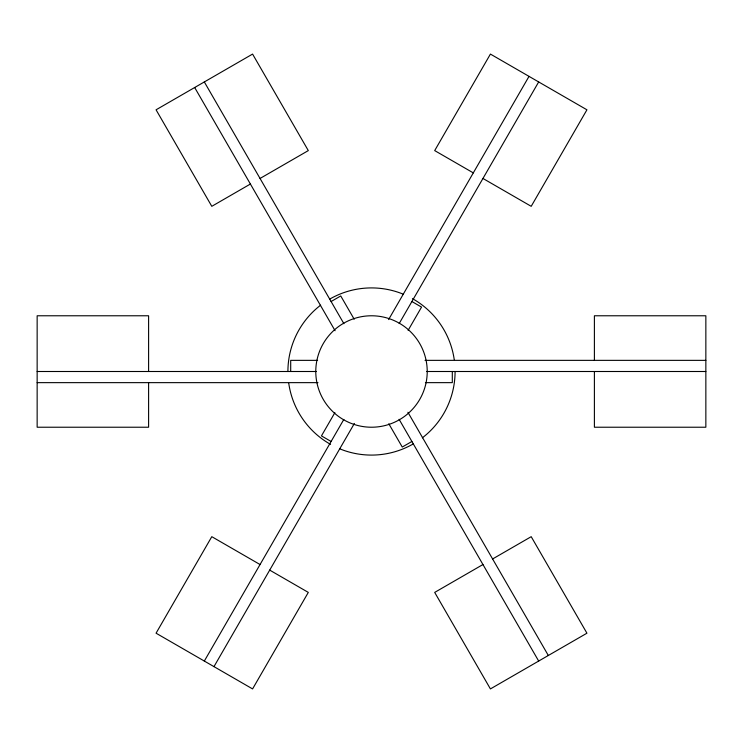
<?xml version="1.0" encoding="UTF-8"?>
<svg xmlns="http://www.w3.org/2000/svg" width="743" height="743" viewBox="0 0 743 743"><rect width="100%" height="100%" fill="white"/><g stroke="black" fill="none" stroke-linecap="round" stroke-linejoin="round"><path stroke-width="1.11" d="M334.889 412.625L321.45 435.9L331.099 441.472M388.608 319.574L529.025 76.371M204.325 661.056L343.814 419.461M399.186 323.539L538.675 81.944M213.975 666.629L354.392 423.426M408.111 330.375L421.55 307.1L411.901 301.528M250.4 184.032L211.792 206.322L156.067 109.806L252.583 54.081L308.308 150.597L260.05 178.459M331.099 301.528L340.749 295.955L354.197 319.23M411.901 441.472L402.251 447.045L388.803 423.77M482.95 564.541L434.692 592.403L490.417 688.919L586.933 633.194L531.208 536.678L492.6 558.968M317.586 360.355L290.699 360.355L290.699 371.5M425.024 360.355L705.85 360.355M37.15 371.5L316.304 371.5M426.696 371.5L705.85 371.5M37.15 382.645L317.976 382.645M425.414 382.645L452.301 382.645L452.301 371.5M473.3 172.887L434.692 150.597L490.417 54.081L586.933 109.806L531.208 206.322L482.95 178.459M260.05 564.541L211.792 536.678L156.067 633.194L252.583 688.919L308.308 592.403L269.7 570.113M407.916 412.281L548.325 655.484M204.325 81.944L343.898 323.697M399.102 419.303L538.675 661.056M194.675 87.516L335.084 330.719M594.4 360.355L594.4 315.775L705.85 315.775L705.85 427.225L594.4 427.225L594.4 371.5M148.6 371.5L148.6 315.775L37.15 315.775L37.15 427.225L148.6 427.225L148.6 382.645M455.087 371.5A83.587 83.587 0 0 1 422.386 437.813M413.294 443.887A83.587 83.587 0 0 1 339.514 448.726M330.57 444.379A83.587 83.587 0 0 1 288.767 383.397M287.912 371.5A83.587 83.587 0 0 1 320.614 305.187M329.706 299.113A83.587 83.587 0 0 1 403.486 294.274M412.43 298.621A83.587 83.587 0 0 1 454.233 359.603M343.637 419.758A55.725 55.725 0 0 0 427.225 371.5A55.725 55.725 0 0 0 343.637 323.242A55.725 55.725 0 0 0 343.637 419.758"/></g></svg>
